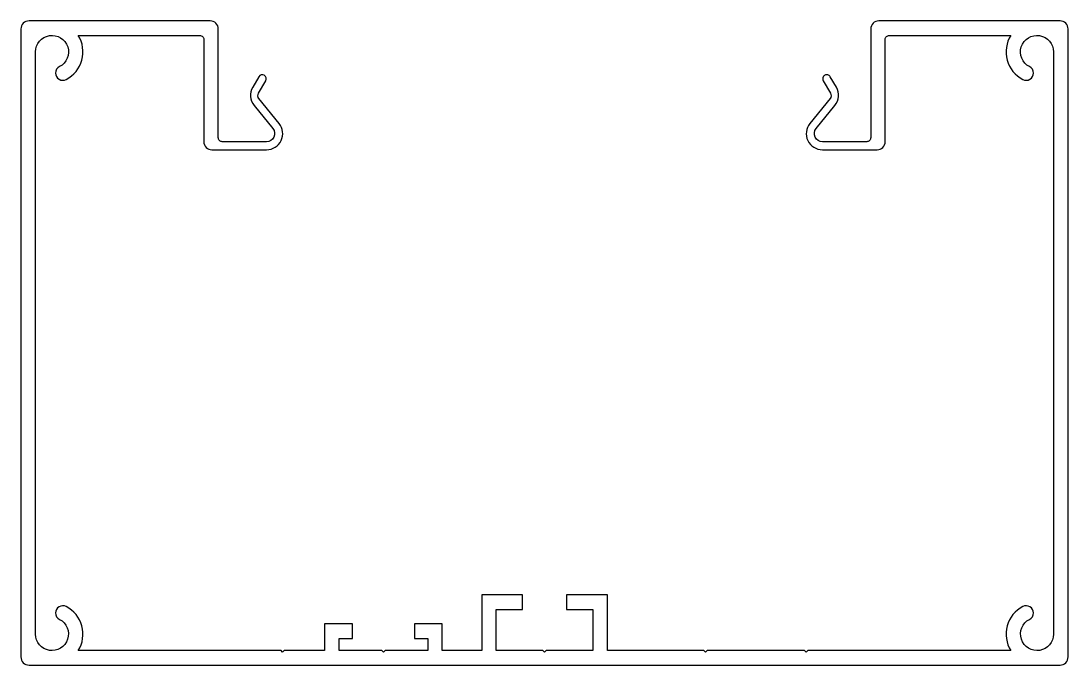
# Model space of a CAD drawing. Extents: x 873 to 1003, y -58 to 22.
import ezdxf

# ---------------------------------------------------------------- set-up
doc = ezdxf.new("R2010")
doc.units = 0
doc.header["$LTSCALE"] = 15
doc.layers.get('0').update_dxf_attribs({"linetype": 'CONTINUOUS'})

msp = doc.modelspace()

# ---------------------------------------------------------------- linework, layer by layer
msp.add_lwpolyline([(932.13, -50.86), (935.38, -50.86), (935.38, -49.06), (930.33, -49.06), (930.33, -55.96), (925.43, -55.96), (925.43, -52.66), (921.98, -52.66), (921.98, -54.46), (923.63, -54.46), (923.63, -55.96), (918.33, -55.96), (918.13, -56.16), (917.93, -55.96), (912.63, -55.96), (912.63, -54.46), (914.28, -54.46), (914.28, -52.66), (910.83, -52.66), (910.83, -55.96), (905.82, -55.96), (905.62, -56.16), (905.42, -55.96), (880.24, -55.96, 0.439689), (878.74, -50.49, 0.561369), (877.43, -51.29), (877.43, -51.29, 0.280927), (877.92, -52.09, -1.781358), (874.93, -53.91), (874.93, 18.39, -1.781358), (877.92, 16.56, 0.280927), (877.43, 15.76, 0.561369), (878.74, 14.96, 0.439689), (880.24, 20.44), (895.33, 20.44, -0.414214), (895.83, 19.94), (895.83, 7.24, 0.414214), (896.83, 6.24), (903.63, 6.24, 0.630953), (905.18, 9.5), (902.68, 12.59, -0.311667), (902.63, 13.27), (903.52, 14.8, 1), (902.66, 15.31), (901.9, 14.01, 0.311667), (902.08, 11.74), (904.41, 8.87, -0.630953), (903.63, 7.24), (898.13, 7.24, -0.414214), (897.63, 7.74), (897.63, 21.24, 0.414214), (896.63, 22.24), (874.13, 22.24, 0.414214), (873.13, 21.24), (873.13, -56.76, 0.414214), (874.13, -57.76), (1002.13, -57.76, 0.414214), (1003.13, -56.76), (1003.13, 21.24, 0.414214), (1002.13, 22.24), (979.63, 22.24, 0.414214), (978.63, 21.24), (978.63, 7.74, -0.414214), (978.13, 7.24), (972.63, 7.24, -0.630953), (971.85, 8.87), (974.18, 11.74, 0.311667), (974.36, 14.01), (973.6, 15.31, 0.414214), (972.92, 15.49), (972.92, 15.49, 0.414214), (972.74, 14.8), (973.63, 13.27, -0.311667), (973.58, 12.59), (971.07, 9.5, 0.630953), (972.63, 6.24), (979.43, 6.24, 0.414214), (980.43, 7.24), (980.43, 19.94, -0.414214), (980.93, 20.44), (996.02, 20.44, 0.439689), (997.52, 14.96, 0.561369), (998.83, 15.76, 0.280927), (998.34, 16.56, -1.781358), (1001.33, 18.39), (1001.33, -53.91, -1.781358), (998.34, -52.09, 0.280927), (998.83, -51.29, 0.561369), (997.52, -50.49, 0.439689), (996.02, -55.96), (970.82, -55.96), (970.62, -56.16), (970.42, -55.96), (958.33, -55.96), (958.13, -56.16), (957.93, -55.96), (945.93, -55.96), (945.93, -49.06), (940.88, -49.06), (940.88, -50.86), (944.13, -50.86), (944.13, -55.96), (938.33, -55.96), (938.13, -56.16), (937.93, -55.96), (932.13, -55.96)], format="xyb", close=True)

doc.saveas('drawing.dxf')
